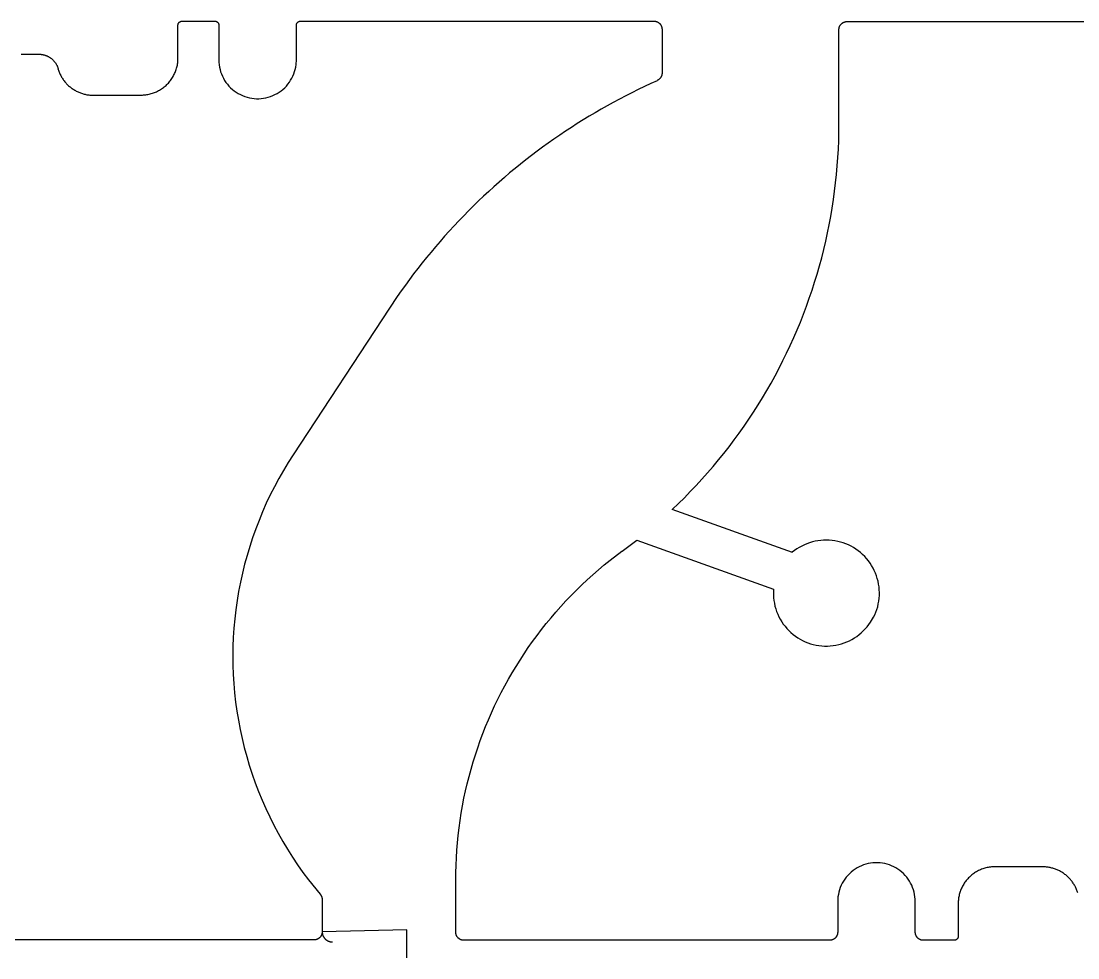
# Model space of a CAD drawing. Extents: x 15 to 3256, y 15 to 486.
# Drawn here: x 2301.9 to 2560.6, y 256.4 to 485.8 of the extents above; entities that cross this region are included whole.
import ezdxf

# ---------------------------------------------------------------- set-up
doc = ezdxf.new("R2010")
doc.units = 0

msp = doc.modelspace()

# ---------------------------------------------------------------- linework, layer by layer
at = {"layer": 'Layer 0', "color": 1}
for p, q in [((2340.300049, 476.700012), (2340.300049, 484.800018)), ((2341.300049, 485.800018), (2349.300049, 485.800018)), ((2350.300049, 484.800018), (2350.300049, 476.300018)), ((2369.300049, 476.300018), (2369.300049, 484.800018)), ((2370.300049, 485.800018), (2456.800049, 485.800018)), ((2458.800049, 483.800018), (2458.800049, 473.100006)), ((2504.100098, 485.700012), (2571.100098, 485.700012)), ((2502.100098, 460.700012), (2502.100098, 483.700012)), ((2301.900146, 477.700012), (2306.199951, 477.700012)), ((2319.600098, 467.700012), (2331.300049, 467.700012)), ((2392.100098, 415.5), (2368.5, 379.600006)), ((2490.699951, 355.700012), (2461.300049, 366.200012)), ((2449, 356), (2452.600098, 358.700012)), ((2452.600098, 358.700012), (2486.100098, 346.700012)), ((2552, 278.700012), (2540.300049, 278.700012)), ((2408.300049, 262.700012), (2408.300049, 275.399994)), ((2375.600098, 270.700012), (2375.600098, 262.800018)), ((2501.800049, 270.200012), (2501.800049, 262.700012)), ((2520.800049, 262.700012), (2520.800049, 270.200012)), ((2531.300049, 269.700012), (2531.300049, 261.700012)), ((2396.300049, 263.300018), (2375.600098, 262.800018)), ((2396.300049, 256.399994), (2396.300049, 263.300018)), ((2373.600098, 260.800018), (2225.600098, 260.800018)), ((2499.800049, 260.700012), (2410.300049, 260.700012)), ((2530.300049, 260.700012), (2522.800049, 260.700012))]:
    msp.add_line(p, q, dxfattribs=at)
for points in [[(2340.300049, 484.800018), (2340.300537, 484.830811), (2340.302002, 484.861572), (2340.304199, 484.892273), (2340.307617, 484.922913), (2340.311768, 484.9534), (2340.317139, 484.983765), (2340.323242, 485.013947), (2340.330322, 485.043945), (2340.338135, 485.073669), (2340.347168, 485.10318), (2340.356934, 485.132385), (2340.367676, 485.161255), (2340.37915, 485.189789), (2340.391602, 485.217987), (2340.404785, 485.245758), (2340.418945, 485.273102), (2340.434082, 485.300018), (2340.449951, 485.326447), (2340.466553, 485.352386), (2340.483887, 485.377777), (2340.501953, 485.402649), (2340.520996, 485.426941), (2340.540527, 485.450623), (2340.561035, 485.473724), (2340.582031, 485.496155), (2340.604004, 485.517944), (2340.626465, 485.539032), (2340.649414, 485.559418), (2340.673096, 485.579102), (2340.69751, 485.598022), (2340.722168, 485.616211), (2340.747803, 485.633606), (2340.773682, 485.650238), (2340.800049, 485.666046), (2340.826904, 485.68103), (2340.854248, 485.69519), (2340.88208, 485.708496), (2340.910156, 485.720917), (2340.938721, 485.732483), (2340.967773, 485.743164), (2340.996826, 485.75296), (2341.026367, 485.761841), (2341.056152, 485.769806), (2341.086182, 485.776855), (2341.116211, 485.78299), (2341.146729, 485.788177), (2341.177246, 485.79245), (2341.207764, 485.795746), (2341.238525, 485.798126), (2341.300049, 485.800018)], [(2349.300049, 485.800018), (2349.330811, 485.79953), (2349.361572, 485.798126), (2349.392334, 485.795746), (2349.422852, 485.79245), (2349.453369, 485.788208), (2349.483643, 485.78302), (2349.513916, 485.776886), (2349.543701, 485.769867), (2349.573486, 485.761902), (2349.603027, 485.753021), (2349.63208, 485.743256), (2349.661133, 485.732574), (2349.689697, 485.721039), (2349.717773, 485.708588), (2349.745605, 485.695313), (2349.772949, 485.681183), (2349.799805, 485.666199), (2349.826172, 485.650421), (2349.852051, 485.63382), (2349.877441, 485.616455), (2349.902344, 485.598297), (2349.926514, 485.579376), (2349.950439, 485.559723), (2349.973389, 485.539337), (2349.99585, 485.51828), (2350.017578, 485.496521), (2350.038818, 485.474121), (2350.059082, 485.45105), (2350.078857, 485.427399), (2350.097656, 485.403137), (2350.115967, 485.378296), (2350.133301, 485.352905), (2350.149902, 485.326996), (2350.165771, 485.300598), (2350.180664, 485.273712), (2350.194824, 485.246399), (2350.208252, 485.218628), (2350.220703, 485.190491), (2350.232178, 485.161987), (2350.24292, 485.133118), (2350.252686, 485.103943), (2350.261719, 485.074493), (2350.269531, 485.044769), (2350.276611, 485.014801), (2350.282959, 484.98465), (2350.288086, 484.954315), (2350.292236, 484.923828), (2350.295654, 484.893219), (2350.298096, 484.862549), (2350.300049, 484.801025)], [(2369.300049, 484.800018), (2369.300537, 484.830811), (2369.302002, 484.861572), (2369.304199, 484.892273), (2369.307617, 484.922913), (2369.311768, 484.9534), (2369.317139, 484.983765), (2369.323242, 485.013947), (2369.330322, 485.043945), (2369.338135, 485.073669), (2369.347168, 485.10318), (2369.356934, 485.132385), (2369.367676, 485.161255), (2369.37915, 485.189789), (2369.391602, 485.217987), (2369.404785, 485.245758), (2369.418945, 485.273102), (2369.434082, 485.300018), (2369.449951, 485.326447), (2369.466553, 485.352386), (2369.483887, 485.377777), (2369.501953, 485.402649), (2369.520996, 485.426941), (2369.540527, 485.450623), (2369.561035, 485.473724), (2369.582031, 485.496155), (2369.604004, 485.517944), (2369.626465, 485.539032), (2369.649414, 485.559418), (2369.673096, 485.579102), (2369.69751, 485.598022), (2369.722168, 485.616211), (2369.747803, 485.633606), (2369.773682, 485.650238), (2369.800049, 485.666046), (2369.826904, 485.68103), (2369.854248, 485.69519), (2369.88208, 485.708496), (2369.910156, 485.720917), (2369.938721, 485.732483), (2369.967773, 485.743164), (2369.996826, 485.75296), (2370.026367, 485.761841), (2370.056152, 485.769806), (2370.086182, 485.776855), (2370.116211, 485.78299), (2370.146729, 485.788177), (2370.177246, 485.79245), (2370.207764, 485.795746), (2370.238525, 485.798126), (2370.300049, 485.800018)], [(2456.800049, 485.800018), (2456.861572, 485.799072), (2456.923096, 485.796234), (2456.984375, 485.791504), (2457.045654, 485.784882), (2457.106689, 485.776367), (2457.167236, 485.766022), (2457.227539, 485.753784), (2457.287598, 485.739685), (2457.346924, 485.723755), (2457.406006, 485.706024), (2457.464355, 485.686462), (2457.521973, 485.665131), (2457.579102, 485.642029), (2457.635498, 485.617188), (2457.690918, 485.590607), (2457.745605, 485.562347), (2457.799561, 485.53241), (2457.852295, 485.500824), (2457.904053, 485.467651), (2457.954834, 485.432861), (2458.004639, 485.396545), (2458.053223, 485.358734), (2458.100586, 485.319427), (2458.146729, 485.278687), (2458.19165, 485.236542), (2458.235107, 485.193024), (2458.277344, 485.148193), (2458.318115, 485.102081), (2458.357422, 485.054749), (2458.395264, 485.006226), (2458.431641, 484.956573), (2458.466553, 484.905792), (2458.499756, 484.854004), (2458.531494, 484.801178), (2458.561523, 484.747437), (2458.589844, 484.69278), (2458.616455, 484.637268), (2458.641357, 484.580963), (2458.664551, 484.523926), (2458.685791, 484.466217), (2458.705322, 484.407867), (2458.723145, 484.348938), (2458.739258, 484.28949), (2458.753418, 484.229584), (2458.765625, 484.16925), (2458.776123, 484.108582), (2458.784668, 484.047638), (2458.79126, 483.98645), (2458.796143, 483.925079), (2458.800049, 483.802032)], [(2502.100098, 483.700012), (2502.101074, 483.761597), (2502.104004, 483.82312), (2502.108643, 483.884552), (2502.115234, 483.945801), (2502.123779, 484.006805), (2502.134033, 484.067505), (2502.146484, 484.127869), (2502.1604, 484.187836), (2502.176514, 484.247345), (2502.194092, 484.306305), (2502.213867, 484.364716), (2502.235107, 484.422485), (2502.258301, 484.479584), (2502.283203, 484.535919), (2502.309814, 484.591492), (2502.338135, 484.64621), (2502.368164, 484.700012), (2502.399658, 484.752869), (2502.432861, 484.804749), (2502.467773, 484.85556), (2502.50415, 484.905273), (2502.541992, 484.953857), (2502.581299, 485.001251), (2502.62207, 485.047394), (2502.664307, 485.092285), (2502.707764, 485.135834), (2502.752686, 485.17804), (2502.798828, 485.218811), (2502.846191, 485.258179), (2502.894775, 485.296051), (2502.94458, 485.332397), (2502.995361, 485.367218), (2503.047119, 485.400452), (2503.100098, 485.432068), (2503.153809, 485.462036), (2503.208496, 485.490326), (2503.26416, 485.516937), (2503.320557, 485.541809), (2503.377686, 485.564941), (2503.435303, 485.586334), (2503.493896, 485.605896), (2503.552734, 485.623657), (2503.612305, 485.639618), (2503.672119, 485.653717), (2503.732666, 485.665955), (2503.793213, 485.676331), (2503.854248, 485.684845), (2503.915527, 485.691467), (2503.977051, 485.696228), (2504.100098, 485.700012)], [(2306.199951, 477.700012), (2306.32373, 477.698486), (2306.447266, 477.693878), (2306.570801, 477.686249), (2306.694092, 477.675537), (2306.816895, 477.661804), (2306.939453, 477.64502), (2307.061523, 477.625214), (2307.183105, 477.602386), (2307.304199, 477.576569), (2307.424561, 477.54776), (2307.543945, 477.515961), (2307.662842, 477.481232), (2307.780518, 477.443573), (2307.897461, 477.403015), (2308.013428, 477.359589), (2308.12793, 477.313293), (2308.241699, 477.264191), (2308.35376, 477.21228), (2308.464844, 477.157623), (2308.574463, 477.10022), (2308.682617, 477.040131), (2308.789307, 476.977386), (2308.894287, 476.912018), (2308.997559, 476.844055), (2309.099365, 476.77359), (2309.199219, 476.700623), (2309.297119, 476.625183), (2309.393311, 476.547363), (2309.487549, 476.467194), (2309.579834, 476.384705), (2309.669922, 476.299957), (2309.757813, 476.213013), (2309.84375, 476.123901), (2309.927246, 476.032715), (2310.008545, 475.939484), (2310.087646, 475.844269), (2310.164307, 475.747101), (2310.238281, 475.648102), (2310.310059, 475.547302), (2310.37915, 475.444733), (2310.445801, 475.340515), (2310.51001, 475.23465), (2310.571289, 475.127258), (2310.629883, 475.018372), (2310.686035, 474.908051), (2310.739258, 474.796387), (2310.789795, 474.683441), (2310.837402, 474.569305), (2310.882324, 474.45401), (2310.963135, 474.220245)], [(2331.300049, 467.700012), (2331.577393, 467.704285), (2331.854492, 467.717102), (2332.131104, 467.738464), (2332.406738, 467.768311), (2332.681396, 467.806671), (2332.954834, 467.853455), (2333.226563, 467.90863), (2333.496582, 467.972198), (2333.764648, 468.044006), (2334.030029, 468.124054), (2334.292969, 468.21228), (2334.553223, 468.308533), (2334.810303, 468.41275), (2335.063965, 468.524872), (2335.313965, 468.644714), (2335.560303, 468.772247), (2335.802734, 468.907288), (2336.040527, 469.049744), (2336.27417, 469.199432), (2336.50293, 469.356293), (2336.726807, 469.520081), (2336.945313, 469.690735), (2337.158691, 469.868011), (2337.366455, 470.051788), (2337.568359, 470.241882), (2337.764404, 470.43811), (2337.954346, 470.640259), (2338.137939, 470.848206), (2338.314941, 471.061676), (2338.485352, 471.280518), (2338.648926, 471.504517), (2338.805664, 471.733429), (2338.955078, 471.967072), (2339.097168, 472.2052), (2339.232178, 472.447601), (2339.359375, 472.694061), (2339.479004, 472.944305), (2339.59082, 473.19812), (2339.694824, 473.455261), (2339.790771, 473.715485), (2339.878662, 473.978546), (2339.958496, 474.244171), (2340.030029, 474.512146), (2340.093262, 474.782196), (2340.148193, 475.054077), (2340.194824, 475.327515), (2340.23291, 475.602234), (2340.262451, 475.878021), (2340.283447, 476.154602), (2340.300049, 476.709015)], [(2350.300049, 476.300018), (2350.318115, 475.714996), (2350.37207, 475.132202), (2350.461914, 474.553833), (2350.587158, 473.982117), (2350.747314, 473.419189), (2350.941895, 472.867188), (2351.170166, 472.328217), (2351.431152, 471.804321), (2351.723877, 471.297485), (2352.047363, 470.809631), (2352.400146, 470.342651), (2352.781006, 469.898254), (2353.188477, 469.478149), (2353.621094, 469.083984), (2354.077148, 468.717163), (2354.555176, 468.37915), (2355.052734, 468.071198), (2355.568604, 467.794464), (2356.100342, 467.550049), (2356.64624, 467.338806), (2357.204102, 467.161621), (2357.771729, 467.019073), (2358.347168, 466.911804), (2358.927979, 466.840118), (2359.512207, 466.804382), (2360.097412, 466.804688), (2360.681641, 466.841003), (2361.262451, 466.913239), (2361.837646, 467.021118), (2362.405273, 467.164185), (2362.962891, 467.341949), (2363.508545, 467.553741), (2364.040039, 467.798706), (2364.55542, 468.075928), (2365.052979, 468.384369), (2365.530518, 468.72287), (2365.986084, 469.090149), (2366.418457, 469.484772), (2366.825439, 469.905243), (2367.206055, 470.350006), (2367.55835, 470.817383), (2367.881104, 471.305542), (2368.17334, 471.812653), (2368.433838, 472.336792), (2368.661621, 472.876007), (2368.855469, 473.428192), (2369.015137, 473.991272), (2369.139893, 474.563141), (2369.229248, 475.141571), (2369.300049, 476.309509)], [(2310.900146, 474.200012), (2310.966064, 473.980591), (2311.037598, 473.762939), (2311.114746, 473.54718), (2311.197266, 473.333405), (2311.285156, 473.121826), (2311.378418, 472.912506), (2311.477051, 472.705627), (2311.580566, 472.501312), (2311.689453, 472.299683), (2311.803467, 472.100861), (2311.922363, 471.904999), (2312.046143, 471.712219), (2312.174805, 471.522614), (2312.30835, 471.336334), (2312.446289, 471.153473), (2312.589111, 470.974213), (2312.736084, 470.798584), (2312.887695, 470.62674), (2313.043701, 470.458801), (2313.203613, 470.29483), (2313.36792, 470.13501), (2313.536133, 469.97937), (2313.708008, 469.828033), (2313.883789, 469.681091), (2314.063477, 469.538666), (2314.246338, 469.400818), (2314.432861, 469.26767), (2314.622559, 469.139252), (2314.815674, 469.015686), (2315.011719, 468.897064), (2315.210693, 468.783417), (2315.412354, 468.674866), (2315.616943, 468.571442), (2315.823975, 468.473236), (2316.033203, 468.38028), (2316.245117, 468.292664), (2316.458984, 468.210449), (2316.674805, 468.133667), (2316.892578, 468.062378), (2317.112061, 467.996613), (2317.333008, 467.936432), (2317.555664, 467.881866), (2317.779541, 467.832947), (2318.004639, 467.789703), (2318.230469, 467.752167), (2318.45752, 467.720367), (2318.685059, 467.694336), (2318.91333, 467.674042), (2319.14209, 467.659576), (2319.600098, 467.64798)], [(2457.599854, 471.199951), (2456.042969, 470.495148), (2454.493896, 469.77301), (2452.952881, 469.0336), (2451.42041, 468.277008), (2449.896484, 467.503357), (2448.381348, 466.712708), (2446.875, 465.905182), (2445.37793, 465.080902), (2443.890137, 464.239929), (2442.411621, 463.382385), (2440.943115, 462.508362), (2439.484131, 461.618011), (2438.0354, 460.711395), (2436.596924, 459.788666), (2435.168701, 458.849915), (2433.750977, 457.895264), (2432.344238, 456.924835), (2430.948242, 455.938751), (2429.563477, 454.937103), (2428.189941, 453.920074), (2426.827881, 452.887756), (2425.477539, 451.840302), (2424.138916, 450.777802), (2422.812012, 449.700409), (2421.497559, 448.608276), (2420.195313, 447.501495), (2418.905273, 446.38028), (2417.628174, 445.24469), (2416.363525, 444.09491), (2415.112061, 442.931061), (2413.873535, 441.753296), (2412.648193, 440.561798), (2411.436523, 439.356659), (2410.238037, 438.138062), (2409.053467, 436.906158), (2407.882813, 435.661072), (2406.72583, 434.403015), (2405.583252, 433.13208), (2404.454834, 431.84848), (2403.34082, 430.552368), (2402.241455, 429.243866), (2401.156738, 427.923157), (2400.08667, 426.590424), (2399.031738, 425.245819), (2397.991943, 423.889496), (2396.967285, 422.521637), (2395.958008, 421.142426), (2394.964111, 419.752045), (2393.98584, 418.350616), (2392.07666, 415.515381)], [(2458.800049, 473.10202), (2458.799561, 473.056), (2458.798096, 473.01004), (2458.79541, 472.964081), (2458.791748, 472.918243), (2458.787109, 472.872467), (2458.78125, 472.826813), (2458.774414, 472.781311), (2458.766602, 472.735962), (2458.757813, 472.690826), (2458.747803, 472.645905), (2458.736816, 472.601227), (2458.724854, 472.556793), (2458.711914, 472.512665), (2458.697754, 472.468842), (2458.682861, 472.425354), (2458.666748, 472.382233), (2458.649902, 472.339478), (2458.631836, 472.297119), (2458.612793, 472.255188), (2458.593018, 472.213715), (2458.572021, 472.172699), (2458.550293, 472.132202), (2458.527588, 472.092194), (2458.503906, 472.052704), (2458.479492, 472.013794), (2458.453857, 471.975464), (2458.427734, 471.937714), (2458.400391, 471.900574), (2458.372559, 471.864075), (2458.343506, 471.828247), (2458.313965, 471.79306), (2458.283447, 471.758575), (2458.252197, 471.724823), (2458.220215, 471.691772), (2458.1875, 471.659485), (2458.154053, 471.62796), (2458.119629, 471.597198), (2458.084717, 471.56723), (2458.049316, 471.538086), (2458.012939, 471.509766), (2457.976074, 471.482269), (2457.938477, 471.455658), (2457.900391, 471.429901), (2457.861572, 471.405029), (2457.82251, 471.381073), (2457.782715, 471.358002), (2457.742188, 471.335846), (2457.701416, 471.314636), (2457.660156, 471.294403), (2457.576172, 471.256744)], [(2461.300049, 366.199921), (2462.79834, 367.63562), (2464.273926, 369.095062), (2465.725586, 370.57785), (2467.153809, 372.083618), (2468.557617, 373.611969), (2469.936768, 375.162567), (2471.291016, 376.734955), (2472.620117, 378.328766), (2473.923584, 379.943573), (2475.201172, 381.57901), (2476.452393, 383.234589), (2477.677002, 384.909973), (2478.874756, 386.604645), (2480.04541, 388.318237), (2481.188477, 390.050293), (2482.303711, 391.800385), (2483.390869, 393.568024), (2484.449707, 395.352814), (2485.47998, 397.154266), (2486.481445, 398.971924), (2487.453613, 400.805328), (2488.396484, 402.654022), (2489.30957, 404.517548), (2490.192871, 406.395386), (2491.046143, 408.287109), (2491.869141, 410.192169), (2492.661621, 412.110168), (2493.42334, 414.040527), (2494.154297, 415.982819), (2494.854004, 417.936523), (2495.522461, 419.901154), (2496.159424, 421.87619), (2496.764893, 423.861145), (2497.338623, 425.85553), (2497.880371, 427.858795), (2498.389893, 429.870453), (2498.867676, 431.890015), (2499.312744, 433.916901), (2499.725586, 435.950653), (2500.105957, 437.990753), (2500.453857, 440.036652), (2500.768799, 442.08783), (2501.051025, 444.143799), (2501.300537, 446.203979), (2501.516846, 448.267914), (2501.700439, 450.334991), (2501.851074, 452.404785), (2501.968506, 454.476685), (2502.052734, 456.550201), (2502.122314, 460.699951)], [(2368.500244, 379.600006), (2367.279785, 377.690094), (2366.107666, 375.750061), (2364.984863, 373.781128), (2363.912109, 371.784546), (2362.889893, 369.761536), (2361.919189, 367.71347), (2361.000244, 365.641571), (2360.133545, 363.54718), (2359.320068, 361.431641), (2358.560303, 359.296265), (2357.854248, 357.142426), (2357.202881, 354.971497), (2356.606445, 352.784851), (2356.065186, 350.583862), (2355.57959, 348.369965), (2355.149658, 346.144501), (2354.776123, 343.908936), (2354.459229, 341.664673), (2354.19873, 339.413147), (2353.994873, 337.155762), (2353.848145, 334.893951), (2353.758545, 332.629181), (2353.72583, 330.362854), (2353.750244, 328.096436), (2353.831787, 325.831329), (2353.970459, 323.569031), (2354.165771, 321.310913), (2354.418213, 319.058441), (2354.727295, 316.813049), (2355.092529, 314.576141), (2355.51416, 312.349152), (2355.991943, 310.133484), (2356.525146, 307.930573), (2357.11377, 305.741791), (2357.757324, 303.568512), (2358.455566, 301.41214), (2359.20752, 299.274017), (2360.013428, 297.155548), (2360.872314, 295.058044), (2361.783936, 292.982819), (2362.747314, 290.931244), (2363.762207, 288.904572), (2364.827637, 286.904114), (2365.943359, 284.931122), (2367.108154, 282.986847), (2368.321777, 281.07254), (2369.583252, 279.189423), (2370.891602, 277.338684), (2372.246338, 275.521454), (2375.09082, 271.992126)], [(2510.600098, 339.800049), (2510.899658, 340.430084), (2511.164795, 341.075287), (2511.395264, 341.733765), (2511.589844, 342.403656), (2511.748535, 343.082977), (2511.870361, 343.769867), (2511.955322, 344.46228), (2512.00293, 345.158234), (2512.013428, 345.855774), (2511.986328, 346.552826), (2511.921875, 347.247467), (2511.820557, 347.937653), (2511.682129, 348.621399), (2511.507324, 349.296753), (2511.296631, 349.961792), (2511.050781, 350.614563), (2510.77002, 351.253204), (2510.455566, 351.875916), (2510.108154, 352.480865), (2509.72876, 353.066345), (2509.318848, 353.630646), (2508.878906, 354.17218), (2508.410889, 354.689331), (2507.915527, 355.180695), (2507.394775, 355.644806), (2506.849854, 356.080322), (2506.282227, 356.486053), (2505.693848, 356.860748), (2505.086182, 357.2034), (2504.461182, 357.513), (2503.820313, 357.788666), (2503.165527, 358.029572), (2502.499023, 358.235077), (2501.822266, 358.404541), (2501.137451, 358.537537), (2500.446533, 358.633606), (2499.751465, 358.692535), (2499.054199, 358.714142), (2498.356689, 358.698334), (2497.661133, 358.645203), (2496.969482, 358.55484), (2496.283447, 358.427582), (2495.605469, 358.263733), (2494.937012, 358.063782), (2494.280273, 357.828308), (2493.637207, 357.557983), (2493.009521, 357.253601), (2492.39917, 356.916016), (2491.807617, 356.546204), (2490.688232, 355.714233)], [(2408.300049, 275.399994), (2408.315186, 277.236969), (2408.364014, 279.073364), (2408.446533, 280.908539), (2408.5625, 282.741913), (2408.712402, 284.572815), (2408.895996, 286.400665), (2409.113037, 288.224854), (2409.363525, 290.044739), (2409.647217, 291.859711), (2409.9646, 293.669159), (2410.314941, 295.472473), (2410.698242, 297.269043), (2411.114502, 299.058289), (2411.563721, 300.839569), (2412.045654, 302.612305), (2412.559814, 304.375885), (2413.106445, 306.12973), (2413.685059, 307.87323), (2414.295898, 309.605804), (2414.938232, 311.326843), (2415.612061, 313.035828), (2416.317139, 314.732147), (2417.053467, 316.415222), (2417.820313, 318.084473), (2418.61792, 319.739349), (2419.445801, 321.379333), (2420.303467, 323.003784), (2421.190918, 324.612244), (2422.10791, 326.204102), (2423.053711, 327.77887), (2424.028564, 329.335999), (2425.031738, 330.874939), (2426.062988, 332.395203), (2427.12207, 333.896271), (2428.208496, 335.377625), (2429.321777, 336.838776), (2430.461914, 338.279236), (2431.628174, 339.698486), (2432.820557, 341.096069), (2434.03833, 342.471558), (2435.281006, 343.824402), (2436.54834, 345.154205), (2437.840088, 346.46051), (2439.155518, 347.742859), (2440.494141, 349.000824), (2441.855713, 350.233978), (2443.239746, 351.441925), (2444.645752, 352.624237), (2446.073242, 353.780548), (2448.990479, 356.013245)], [(2486.100098, 346.700012), (2486.064941, 346.003723), (2486.067383, 345.306519), (2486.107178, 344.610474), (2486.18457, 343.917603), (2486.299316, 343.229889), (2486.450684, 342.549347), (2486.638672, 341.87796), (2486.862549, 341.217682), (2487.121582, 340.570404), (2487.415039, 339.938019), (2487.742188, 339.322357), (2488.102295, 338.72522), (2488.493652, 338.148346), (2488.915771, 337.593384), (2489.366943, 337.061981), (2489.846191, 336.555634), (2490.352051, 336.075836), (2490.883057, 335.623993), (2491.437744, 335.201416), (2492.01416, 334.809296), (2492.61084, 334.448822), (2493.226318, 334.121002), (2493.858398, 333.826813), (2494.505371, 333.567108), (2495.165283, 333.34259), (2495.83667, 333.153992), (2496.51709, 333.001801), (2497.20459, 332.886505), (2497.897461, 332.80838), (2498.593506, 332.7677), (2499.290527, 332.764587), (2499.987061, 332.799011), (2500.68042, 332.870911), (2501.369141, 332.980042), (2502.050781, 333.126129), (2502.723633, 333.308716), (2503.385742, 333.527283), (2504.034912, 333.781189), (2504.669678, 334.069702), (2505.287842, 334.391968), (2505.887939, 334.747101), (2506.467773, 335.134003), (2507.026123, 335.551605), (2507.561279, 335.998657), (2508.071289, 336.473907), (2508.555176, 336.975922), (2509.01123, 337.503265), (2509.438232, 338.054413), (2509.834717, 338.627777), (2510.532715, 339.83429)], [(2520.800049, 270.209503), (2520.781494, 270.794128), (2520.726807, 271.376495), (2520.636719, 271.954407), (2520.510986, 272.525665), (2520.350342, 273.088104), (2520.155518, 273.639618), (2519.927002, 274.17807), (2519.665771, 274.701447), (2519.373047, 275.207764), (2519.049561, 275.695099), (2518.696533, 276.161591), (2518.315674, 276.605469), (2517.908203, 277.025085), (2517.475586, 277.418823), (2517.019775, 277.785217), (2516.541992, 278.122833), (2516.044678, 278.43042), (2515.529053, 278.706787), (2514.997559, 278.950928), (2514.451904, 279.161896), (2513.894531, 279.338867), (2513.327148, 279.481232), (2512.752197, 279.588379), (2512.171631, 279.659943), (2511.587646, 279.695648), (2511.00293, 279.695374), (2510.418945, 279.659088), (2509.838623, 279.586914), (2509.263672, 279.479187), (2508.696533, 279.336273), (2508.13916, 279.158752), (2507.59375, 278.947235), (2507.0625, 278.702576), (2506.547363, 278.425659), (2506.050049, 278.117584), (2505.572754, 277.77948), (2505.117188, 277.412659), (2504.685059, 277.018494), (2504.278076, 276.59848), (2503.897461, 276.154205), (2503.545166, 275.687347), (2503.222168, 275.199707), (2502.929688, 274.693085), (2502.669189, 274.169464), (2502.441162, 273.630768), (2502.246826, 273.079071), (2502.086914, 272.516479), (2501.96167, 271.945099), (2501.87207, 271.367096), (2501.800049, 270.200012)], [(2540.300049, 278.700012), (2540.022949, 278.69574), (2539.746094, 278.682953), (2539.469727, 278.661621), (2539.194092, 278.631805), (2538.919434, 278.593506), (2538.64624, 278.546783), (2538.374756, 278.491638), (2538.104736, 278.428192), (2537.837158, 278.356445), (2537.571777, 278.276489), (2537.308838, 278.188385), (2537.048828, 278.092255), (2536.791992, 277.988159), (2536.53833, 277.87619), (2536.28833, 277.75647), (2536.042236, 277.62912), (2535.800049, 277.494232), (2535.562256, 277.351959), (2535.328857, 277.202423), (2535.100098, 277.045776), (2534.876221, 276.882172), (2534.657715, 276.711731), (2534.44458, 276.534668), (2534.236816, 276.351105), (2534.034912, 276.161224), (2533.838867, 275.96521), (2533.648926, 275.763275), (2533.465332, 275.555573), (2533.28833, 275.342316), (2533.11792, 275.123718), (2532.954346, 274.899994), (2532.797607, 274.671295), (2532.648193, 274.437897), (2532.505859, 274.200012), (2532.37085, 273.957855), (2532.243652, 273.71167), (2532.123779, 273.46167), (2532.011963, 273.208099), (2531.907715, 272.951202), (2531.811768, 272.691223), (2531.723633, 272.428406), (2531.643555, 272.162994), (2531.571777, 271.895233), (2531.508301, 271.625427), (2531.453369, 271.35376), (2531.406494, 271.080536), (2531.368164, 270.80603), (2531.338379, 270.530426), (2531.317139, 270.254059), (2531.300049, 269.700012)], [(2560.599854, 272.300049), (2560.532227, 272.514587), (2560.458984, 272.727356), (2560.380615, 272.938232), (2560.296875, 273.147064), (2560.208008, 273.353729), (2560.11377, 273.558136), (2560.014648, 273.760101), (2559.9104, 273.959503), (2559.80127, 274.15625), (2559.687256, 274.35022), (2559.568359, 274.54126), (2559.444824, 274.729248), (2559.31665, 274.914093), (2559.183838, 275.095673), (2559.046387, 275.273865), (2558.904541, 275.448578), (2558.758545, 275.619659), (2558.608154, 275.787048), (2558.453613, 275.950623), (2558.295166, 276.11026), (2558.132568, 276.265869), (2557.966309, 276.417389), (2557.796143, 276.564667), (2557.622559, 276.707672), (2557.445313, 276.846252), (2557.264648, 276.980377), (2557.080566, 277.109924), (2556.893555, 277.234802), (2556.703369, 277.35498), (2556.51001, 277.470367), (2556.314209, 277.580872), (2556.115479, 277.686432), (2555.914063, 277.786957), (2555.710449, 277.882446), (2555.504395, 277.972778), (2555.296143, 278.057953), (2555.085938, 278.137878), (2554.873535, 278.212494), (2554.659424, 278.281769), (2554.443848, 278.345673), (2554.226563, 278.404175), (2554.007813, 278.457184), (2553.787842, 278.50473), (2553.566895, 278.546722), (2553.344971, 278.583191), (2553.12207, 278.614105), (2552.898438, 278.639404), (2552.674316, 278.659088), (2552.449707, 278.673157), (2552, 278.684418)], [(2375.100098, 272), (2375.118164, 271.978912), (2375.135986, 271.95755), (2375.15332, 271.935944), (2375.17041, 271.914124), (2375.187256, 271.892059), (2375.203857, 271.869751), (2375.219971, 271.847198), (2375.23584, 271.824432), (2375.251465, 271.801453), (2375.266602, 271.778259), (2375.281494, 271.754852), (2375.296143, 271.731262), (2375.310547, 271.707428), (2375.324463, 271.683411), (2375.337891, 271.65921), (2375.351074, 271.634827), (2375.364014, 271.61026), (2375.376709, 271.58551), (2375.388916, 271.560577), (2375.400635, 271.535492), (2375.412109, 271.510223), (2375.42334, 271.484802), (2375.434082, 271.459259), (2375.44458, 271.433533), (2375.45459, 271.407684), (2375.464355, 271.381683), (2375.473633, 271.35553), (2375.482666, 271.329285), (2375.491211, 271.302887), (2375.499512, 271.276398), (2375.507324, 271.249786), (2375.514893, 271.223053), (2375.521973, 271.196228), (2375.528809, 271.169312), (2375.535156, 271.142303), (2375.54126, 271.115204), (2375.546875, 271.088043), (2375.552002, 271.060791), (2375.556885, 271.033447), (2375.561279, 271.006073), (2375.56543, 270.978607), (2375.569092, 270.951111), (2375.57251, 270.923553), (2375.575439, 270.895966), (2375.577881, 270.868317), (2375.580078, 270.840637), (2375.581787, 270.812958), (2375.583252, 270.785217), (2375.584229, 270.757507), (2375.584961, 270.701996)], [(2375.600098, 262.802032), (2375.599121, 262.740387), (2375.596436, 262.678833), (2375.591797, 262.617371), (2375.585205, 262.556091), (2375.57666, 262.495026), (2375.566406, 262.434265), (2375.554199, 262.37384), (2375.540039, 262.313843), (2375.52417, 262.254303), (2375.506592, 262.195251), (2375.486816, 262.13681), (2375.465576, 262.078979), (2375.442383, 262.02182), (2375.417725, 261.965424), (2375.391113, 261.909821), (2375.362793, 261.855042), (2375.332764, 261.801178), (2375.30127, 261.74826), (2375.268066, 261.69635), (2375.233154, 261.645477), (2375.196777, 261.595703), (2375.158936, 261.547058), (2375.119629, 261.499634), (2375.078857, 261.45343), (2375.036621, 261.408478), (2374.993164, 261.364868), (2374.948242, 261.322632), (2374.9021, 261.281799), (2374.854736, 261.242401), (2374.805908, 261.204498), (2374.756348, 261.168091), (2374.705566, 261.13324), (2374.653564, 261.099945), (2374.600586, 261.068298), (2374.546875, 261.0383), (2374.492188, 261.009949), (2374.436523, 260.983307), (2374.380127, 260.958405), (2374.322998, 260.935242), (2374.265137, 260.913849), (2374.206787, 260.894257), (2374.147705, 260.876465), (2374.088135, 260.860504), (2374.02832, 260.846375), (2373.967773, 260.834106), (2373.906982, 260.82373), (2373.845947, 260.815186), (2373.784668, 260.808563), (2373.723389, 260.803802), (2373.600098, 260.800018)], [(2375.600098, 262.800018), (2375.601318, 262.723022), (2375.604736, 262.646118), (2375.61084, 262.569336), (2375.619141, 262.492798), (2375.629639, 262.416534), (2375.642578, 262.340637), (2375.657959, 262.265198), (2375.675537, 262.190247), (2375.695557, 262.115875), (2375.717773, 262.042145), (2375.742188, 261.969147), (2375.768799, 261.896912), (2375.797852, 261.825562), (2375.828857, 261.755127), (2375.862305, 261.685669), (2375.897461, 261.617279), (2375.935059, 261.550018), (2375.974609, 261.483948), (2376.016113, 261.419098), (2376.05957, 261.355591), (2376.10498, 261.293427), (2376.152344, 261.232697), (2376.20166, 261.173462), (2376.252686, 261.115784), (2376.30542, 261.059692), (2376.359863, 261.005249), (2376.415771, 260.952484), (2376.473633, 260.90152), (2376.532715, 260.852325), (2376.593506, 260.804993), (2376.655762, 260.759521), (2376.719238, 260.716003), (2376.783936, 260.674469), (2376.850098, 260.634949), (2376.91748, 260.597504), (2376.98584, 260.562103), (2377.055176, 260.52887), (2377.125732, 260.497742), (2377.197021, 260.468842), (2377.269287, 260.442139), (2377.342285, 260.417664), (2377.416016, 260.395447), (2377.490234, 260.375519), (2377.565186, 260.35791), (2377.640625, 260.34259), (2377.716553, 260.32962), (2377.792969, 260.31897), (2377.869385, 260.310669), (2377.946289, 260.304749), (2378.100098, 260.300018)], [(2410.300049, 260.700012), (2410.238525, 260.700958), (2410.177002, 260.703796), (2410.115479, 260.708557), (2410.054199, 260.715179), (2409.993164, 260.723694), (2409.932617, 260.73407), (2409.87207, 260.746307), (2409.812256, 260.760406), (2409.752686, 260.776367), (2409.693848, 260.794128), (2409.635254, 260.81369), (2409.577637, 260.835083), (2409.520508, 260.858215), (2409.464111, 260.883087), (2409.408691, 260.909698), (2409.35376, 260.937988), (2409.300049, 260.967957), (2409.24707, 260.999573), (2409.195313, 261.032806), (2409.144531, 261.067627), (2409.094727, 261.103973), (2409.046143, 261.141846), (2408.998779, 261.181213), (2408.952637, 261.221985), (2408.907715, 261.264191), (2408.864258, 261.307739), (2408.822021, 261.352631), (2408.78125, 261.398773), (2408.741943, 261.446167), (2408.704102, 261.494751), (2408.667725, 261.544464), (2408.632813, 261.595276), (2408.599609, 261.647156), (2408.568115, 261.700012), (2408.538086, 261.753815), (2408.509766, 261.808533), (2408.483154, 261.864105), (2408.458252, 261.920441), (2408.435059, 261.977539), (2408.413818, 262.035309), (2408.394287, 262.093719), (2408.376465, 262.152679), (2408.360352, 262.212189), (2408.346436, 262.272156), (2408.333984, 262.33252), (2408.32373, 262.393219), (2408.315186, 262.454224), (2408.308594, 262.515472), (2408.303955, 262.576874), (2408.300049, 262.700012)], [(2501.800049, 262.702026), (2501.799072, 262.640381), (2501.796387, 262.578827), (2501.791748, 262.517365), (2501.785156, 262.456085), (2501.776611, 262.39502), (2501.766357, 262.334259), (2501.75415, 262.273834), (2501.73999, 262.213837), (2501.724121, 262.154297), (2501.706543, 262.095245), (2501.686768, 262.036804), (2501.665527, 261.978973), (2501.642334, 261.921814), (2501.617676, 261.865417), (2501.591064, 261.809814), (2501.562744, 261.755035), (2501.532715, 261.701172), (2501.501221, 261.648254), (2501.468018, 261.596344), (2501.433105, 261.545471), (2501.396729, 261.495697), (2501.358887, 261.447052), (2501.31958, 261.399628), (2501.278809, 261.353424), (2501.236572, 261.308472), (2501.193115, 261.264862), (2501.148193, 261.222626), (2501.102051, 261.181793), (2501.054688, 261.142395), (2501.005859, 261.104492), (2500.956299, 261.068085), (2500.905518, 261.033234), (2500.853516, 260.999939), (2500.800537, 260.968292), (2500.746826, 260.938293), (2500.692139, 260.909943), (2500.636475, 260.883301), (2500.580078, 260.858398), (2500.522949, 260.835236), (2500.465088, 260.813843), (2500.406738, 260.79425), (2500.347656, 260.776459), (2500.288086, 260.760498), (2500.228271, 260.746368), (2500.167725, 260.7341), (2500.106934, 260.723724), (2500.045898, 260.715179), (2499.984619, 260.708557), (2499.92334, 260.703796), (2499.800049, 260.700012)], [(2522.800049, 260.700012), (2522.738525, 260.700958), (2522.677002, 260.703796), (2522.615479, 260.708557), (2522.554199, 260.715179), (2522.493164, 260.723694), (2522.432617, 260.73407), (2522.37207, 260.746307), (2522.312256, 260.760406), (2522.252686, 260.776367), (2522.193848, 260.794128), (2522.135254, 260.81369), (2522.077637, 260.835083), (2522.020508, 260.858215), (2521.964111, 260.883087), (2521.908691, 260.909698), (2521.85376, 260.937988), (2521.800049, 260.967957), (2521.74707, 260.999573), (2521.695313, 261.032806), (2521.644531, 261.067627), (2521.594727, 261.103973), (2521.546143, 261.141846), (2521.498779, 261.181213), (2521.452637, 261.221985), (2521.407715, 261.264191), (2521.364258, 261.307739), (2521.322021, 261.352631), (2521.28125, 261.398773), (2521.241943, 261.446167), (2521.204102, 261.494751), (2521.167725, 261.544464), (2521.132813, 261.595276), (2521.099609, 261.647156), (2521.068115, 261.700012), (2521.038086, 261.753815), (2521.009766, 261.808533), (2520.983154, 261.864105), (2520.958252, 261.920441), (2520.935059, 261.977539), (2520.913818, 262.035309), (2520.894287, 262.093719), (2520.876465, 262.152679), (2520.860352, 262.212189), (2520.846436, 262.272156), (2520.833984, 262.33252), (2520.82373, 262.393219), (2520.815186, 262.454224), (2520.808594, 262.515472), (2520.803955, 262.576874), (2520.800049, 262.700012)], [(2531.300049, 261.701019), (2531.299561, 261.670197), (2531.298096, 261.639404), (2531.295898, 261.608673), (2531.29248, 261.578033), (2531.28833, 261.547516), (2531.283203, 261.517151), (2531.2771, 261.486938), (2531.27002, 261.456909), (2531.262207, 261.427155), (2531.253174, 261.397644), (2531.243408, 261.368408), (2531.23291, 261.339478), (2531.221191, 261.310913), (2531.20874, 261.282715), (2531.195557, 261.254913), (2531.181396, 261.227539), (2531.166504, 261.200592), (2531.150635, 261.174133), (2531.134033, 261.148163), (2531.116699, 261.122742), (2531.098389, 261.097839), (2531.07959, 261.073547), (2531.059814, 261.049805), (2531.039307, 261.026703), (2531.018311, 261.004242), (2530.996582, 260.982452), (2530.974121, 260.961334), (2530.950928, 260.940918), (2530.927246, 260.921204), (2530.903076, 260.902252), (2530.878174, 260.884033), (2530.852783, 260.866608), (2530.826904, 260.849976), (2530.800293, 260.834167), (2530.773438, 260.819153), (2530.746094, 260.804993), (2530.718262, 260.791656), (2530.690186, 260.779205), (2530.661621, 260.767639), (2530.632568, 260.756927), (2530.603271, 260.747131), (2530.573975, 260.73822), (2530.544189, 260.730255), (2530.51416, 260.723206), (2530.483887, 260.717072), (2530.453613, 260.711853), (2530.423096, 260.707611), (2530.392334, 260.704285), (2530.361572, 260.701904), (2530.300049, 260.700012)]]:
    msp.add_lwpolyline(points, dxfattribs=at)

doc.saveas('drawing.dxf')
